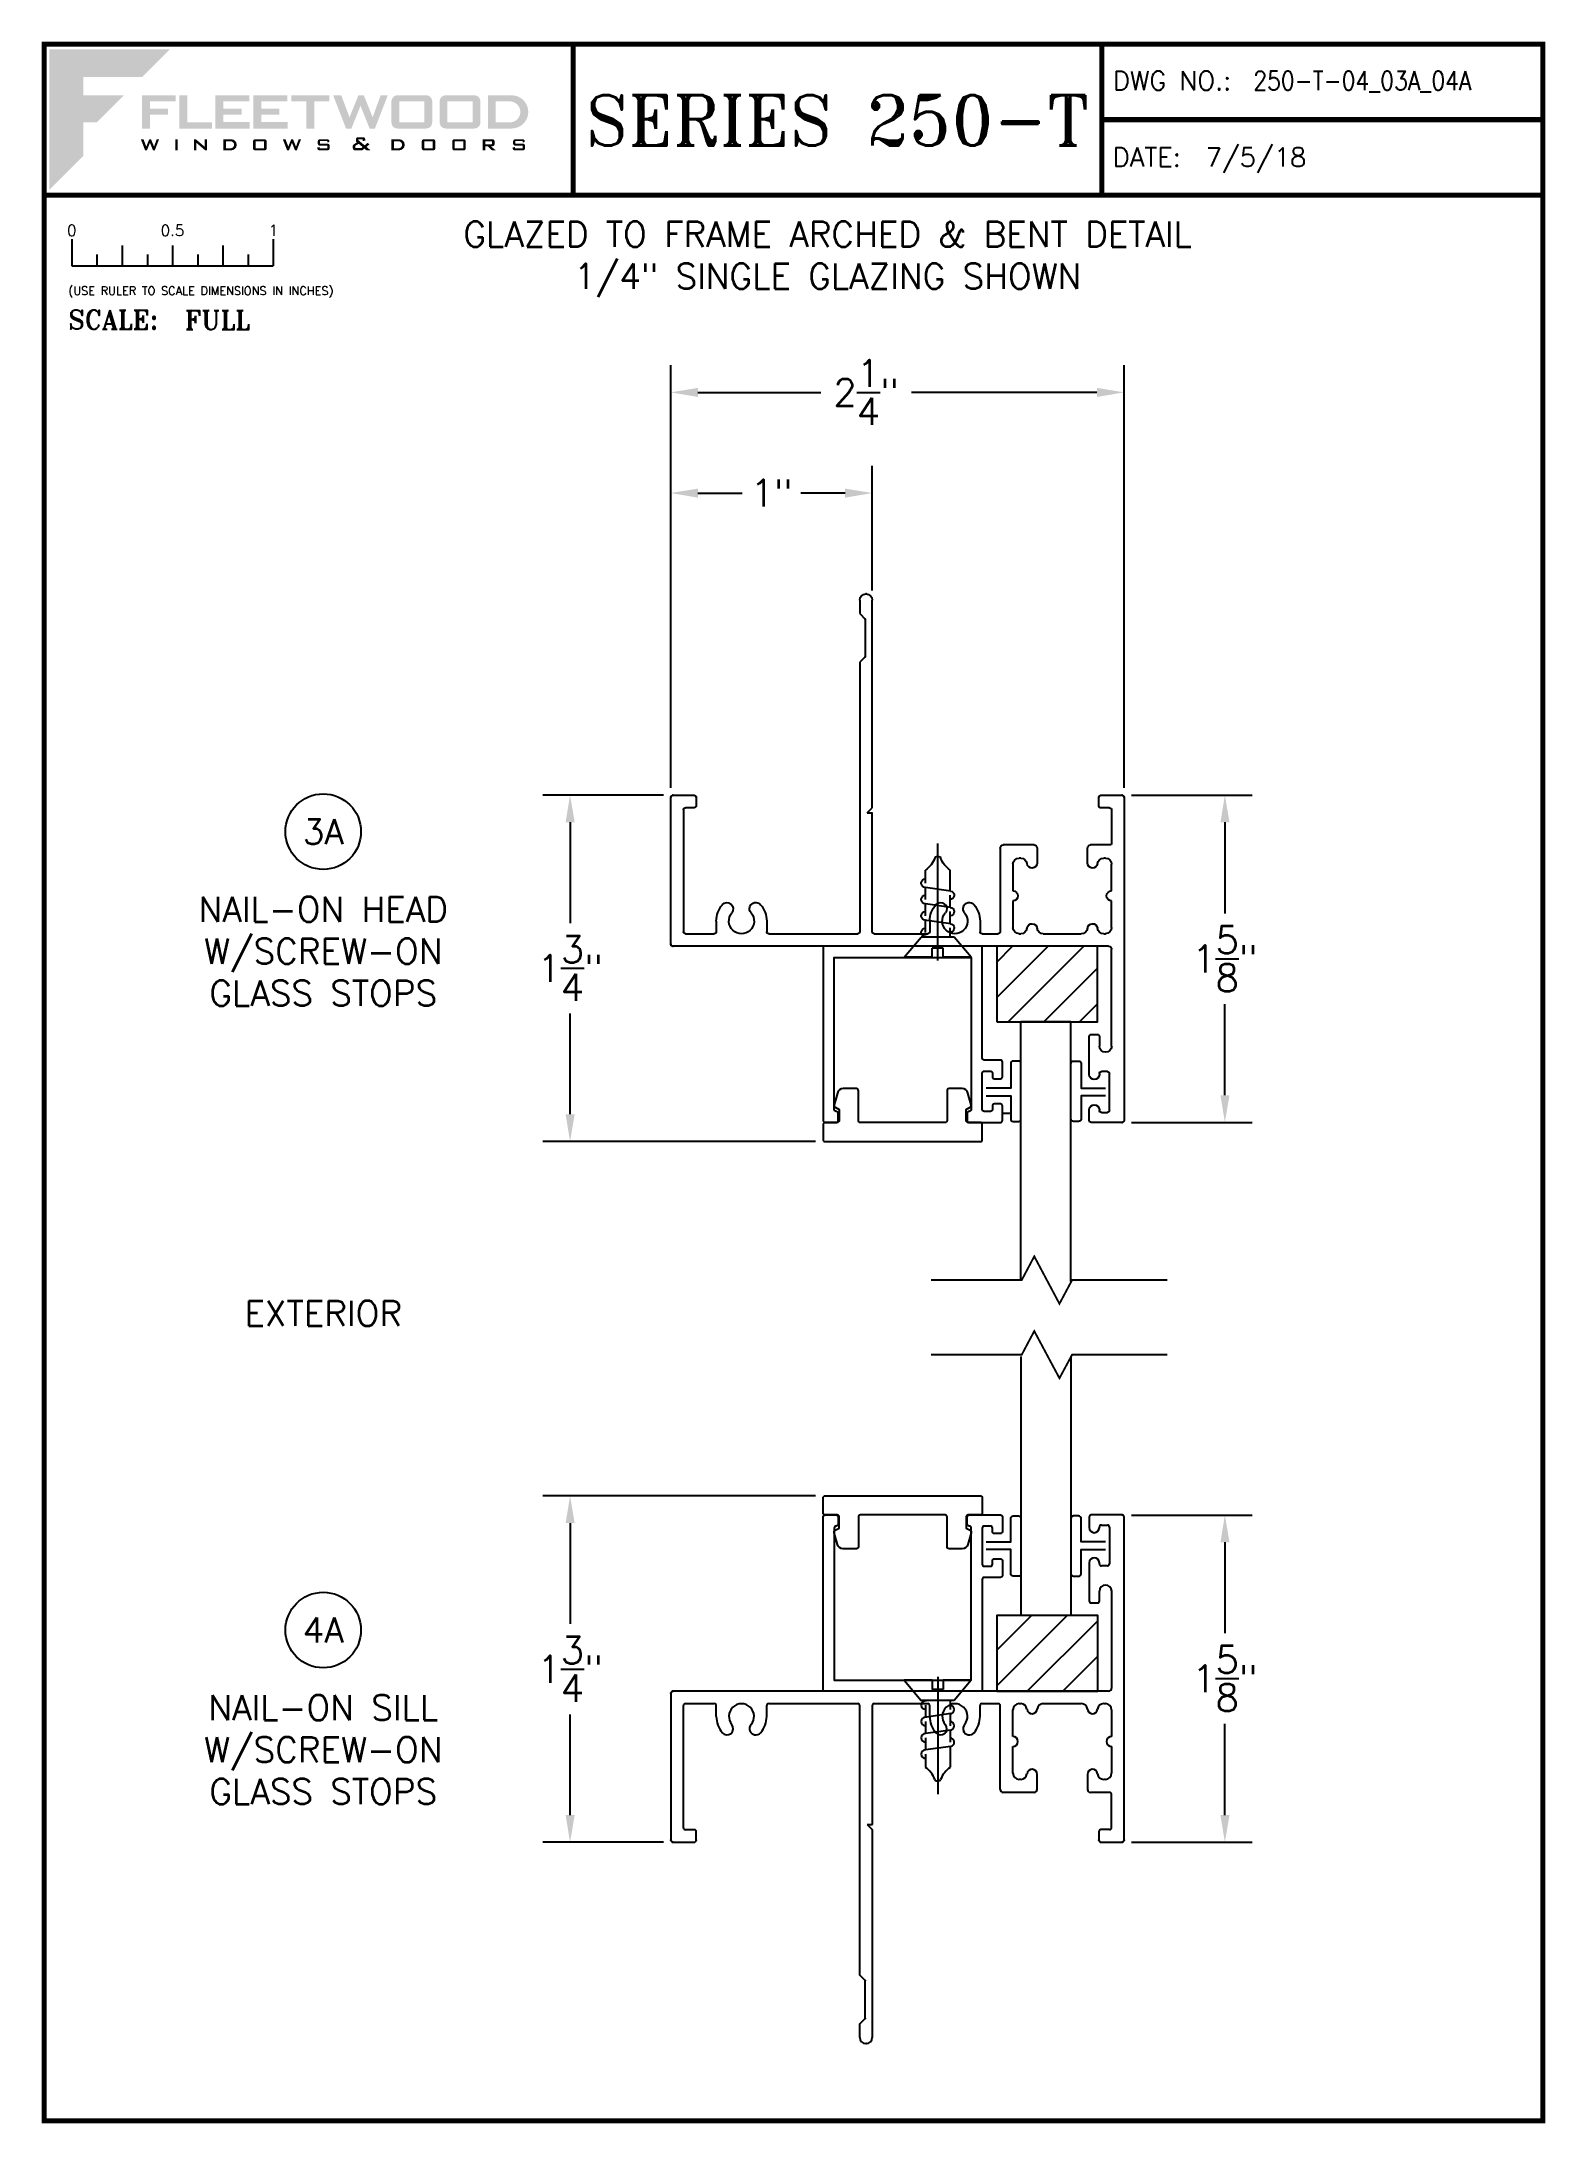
# Paper-space layout 'DETAIL 3A & 4A' of a CAD drawing. Extents: x 0.3 to 7.8, y 0.1 to 10.4.
# The model-space entities are those that its viewports show. They can reach past a viewport. Long polylines and large blocks are cut down to what shows.
import ezdxf
from ezdxf.enums import TextEntityAlignment as Align

# ---------------------------------------------------------------- set-up
doc = ezdxf.new("R2010")
doc.units = 0
doc.header["$MEASUREMENT"] = 0
doc.layers.get('0').update_dxf_attribs({"linetype": 'CONTINUOUS'})
doc.layers.get('Defpoints').update_dxf_attribs({"linetype": 'CONTINUOUS'})
for name, color, linetype in [('DIM', 7, 'CONTINUOUS'), ('FRAME', 1, 'CONTINUOUS'), ('GLAZING', 7, 'CONTINUOUS'), ('MISC', 7, 'CONTINUOUS'), ('SEAL', 7, 'CONTINUOUS'), ('SETTING_BLOCK', 4, 'CONTINUOUS'), ('TEXT', 7, 'CONTINUOUS'), ('TITLE-BLOCK', 7, 'CONTINUOUS')]:
    doc.layers.add(name, color=color, linetype=linetype)
doc.layers.add('VP', color=40, linetype='CONTINUOUS', plot=False)
doc.layers.get('VP').off()
doc.styles.add('ROMANS', font='romans')
doc.styles.add('ROMANT', font='romant')
doc.styles.add('SIMPLEX-094', font='simplex.shx', dxfattribs={"height": 0.094})
doc.styles.get("Standard").update_dxf_attribs({"font": 'simplex.shx'})
doc.dimstyles.new('FULL SCALE', dxfattribs={"dimscale": 0.75, "dimtxt": 0.18, "dimasz": 0.18, "dimexe": 0.18, "dimexo": 0.0625, "dimgap": 0.09, "dimtad": 0, "dimtih": 1, "dimtoh": 1, "dimdec": 4, "dimzin": 0, "dimdsep": 46, "dimlunit": 4, "dimtxsty": 'Standard', "dimcen": 0.09, "dimadec": 0, "dimazin": 0, "dimtfac": 1, "dimtdec": 4, "dimtofl": 0, "dimtmove": 0, "dimatfit": 3, "dimfxl": 0, "dimtolj": 1, "dimtzin": 0, "dimarcsym": 0})

# ---------------------------------------------------------------- blocks, each defined once
blk = doc.blocks.new('*D45')
at = {"layer": 'Defpoints', "color": 0}
for p in [(5.673, 8.708), (3.423, 6.698), (5.673, 6.698)]:
    blk.add_point(p, dxfattribs=at)
at = {"layer": 'DIM', "color": 0, "lineweight": -2}
for p, q in [((3.423, 6.745), (3.423, 8.843)), ((5.673, 6.745), (5.673, 8.843)), ((3.558, 8.708), (4.167, 8.708)), ((5.538, 8.708), (4.617, 8.708))]:
    blk.add_line(p, q, dxfattribs=at)
at = {"layer": 'DIM', "color": 0}
for points in [[(3.558, 8.73), (3.558, 8.685), (3.423, 8.708)], [(5.538, 8.73), (5.538, 8.685), (5.673, 8.708)]]:
    blk.add_solid(points, dxfattribs=at)
at = {"layer": 'DIM', "color": 0, "insert": (4.392, 8.708), "char_height": 0.135, "attachment_point": 5}
blk.add_mtext('\\A1;2{\\H1.000000x;\\S1/4;}"', dxfattribs=at)
blk = doc.blocks.new('*D46')
at = {"layer": 'Defpoints', "color": 0}
for p in [(4.423, 8.208), (4.423, 7.677), (3.423, 6.698)]:
    blk.add_point(p, dxfattribs=at)
at = {"layer": 'DIM', "color": 0, "lineweight": -2}
for p, q in [((3.423, 6.745), (3.423, 8.343)), ((4.423, 7.724), (4.423, 8.343)), ((3.558, 8.208), (3.778, 8.208)), ((4.288, 8.208), (4.068, 8.208))]:
    blk.add_line(p, q, dxfattribs=at)
at = {"layer": 'DIM', "color": 0}
for points in [[(3.558, 8.23), (3.558, 8.185), (3.423, 8.208)], [(4.288, 8.23), (4.288, 8.185), (4.423, 8.208)]]:
    blk.add_solid(points, dxfattribs=at)
at = {"layer": 'DIM', "color": 0, "insert": (3.923, 8.208), "char_height": 0.135, "attachment_point": 5}
blk.add_mtext('\\A1;1"', dxfattribs=at)
blk = doc.blocks.new('*D47')
at = {"layer": 'Defpoints', "color": 0}
for p in [(3.433, 6.708), (2.923, 4.988), (4.189, 4.988)]:
    blk.add_point(p, dxfattribs=at)
at = {"layer": 'DIM', "color": 0, "lineweight": -2}
for p, q in [((3.386, 6.708), (2.788, 6.708)), ((2.923, 6.573), (2.923, 6.073)), ((2.923, 5.123), (2.923, 5.623)), ((4.142, 4.988), (2.788, 4.988))]:
    blk.add_line(p, q, dxfattribs=at)
at = {"layer": 'DIM', "color": 0}
for points in [[(2.901, 6.573), (2.946, 6.573), (2.923, 6.708)], [(2.901, 5.123), (2.946, 5.123), (2.923, 4.988)]]:
    blk.add_solid(points, dxfattribs=at)
at = {"layer": 'DIM', "color": 0, "insert": (2.923, 5.848), "char_height": 0.135, "attachment_point": 5}
blk.add_mtext('\\A1;1{\\H1.000000x;\\S3/4;}"', dxfattribs=at)
blk = doc.blocks.new('*D48')
at = {"layer": 'Defpoints', "color": 0}
for p in [(4.189, 3.228), (2.923, 1.508), (3.433, 1.508)]:
    blk.add_point(p, dxfattribs=at)
at = {"layer": 'DIM', "color": 0, "lineweight": -2}
for p, q in [((4.142, 3.228), (2.788, 3.228)), ((2.923, 3.093), (2.923, 2.593)), ((2.923, 1.643), (2.923, 2.143)), ((3.386, 1.508), (2.788, 1.508))]:
    blk.add_line(p, q, dxfattribs=at)
at = {"layer": 'DIM', "color": 0}
for points in [[(2.901, 3.093), (2.946, 3.093), (2.923, 3.228)], [(2.901, 1.643), (2.946, 1.643), (2.923, 1.508)]]:
    blk.add_solid(points, dxfattribs=at)
at = {"layer": 'DIM', "color": 0, "insert": (2.923, 2.368), "char_height": 0.135, "attachment_point": 5}
blk.add_mtext('\\A1;1{\\H1.000000x;\\S3/4;}"', dxfattribs=at)
blk = doc.blocks.new('Fleetwood_Logo_6-10-15')
h = blk.add_hatch(color=154)
h.dxf.hatch_style = 1
h.paths.add_polyline_path([(0.2526, -0.0017), (0.0019, -0.0017), (0.0019, -0.2942), (0.0725, -0.2236), (0.0725, -0.1535), (0.1007, -0.1535), (0.1567, -0.0976), (0.0725, -0.0976), (0.0725, -0.0596), (0.1946, -0.0596)])
h = blk.add_hatch(color=251)
h.dxf.hatch_style = 1
h.paths.add_polyline_path([(0.2487, -0.1256), (0.2112, -0.1256), (0.2112, -0.1102), (0.2647, -0.1102), (0.2647, -0.0976), (0.1946, -0.0976), (0.1946, -0.1667), (0.2112, -0.1667), (0.2112, -0.1377), (0.2487, -0.1377)])
h = blk.add_hatch(color=251)
h.dxf.hatch_style = 1
h.paths.add_polyline_path([(0.2886, -0.0976), (0.272, -0.0976), (0.272, -0.1667), (0.3401, -0.1667), (0.3401, -0.1535), (0.2886, -0.1535)])
h = blk.add_hatch(color=251)
h.dxf.hatch_style = 1
h.paths.add_polyline_path([(0.4175, -0.0976), (0.3474, -0.0976), (0.3474, -0.1667), (0.4185, -0.1667), (0.4185, -0.1534), (0.364, -0.1534), (0.364, -0.1377), (0.4015, -0.1377), (0.4015, -0.1256), (0.364, -0.1256), (0.364, -0.1102), (0.4175, -0.1102)])
h = blk.add_hatch(color=251)
h.dxf.hatch_style = 1
h.paths.add_polyline_path([(0.4965, -0.0976), (0.4264, -0.0976), (0.4264, -0.1667), (0.4975, -0.1667), (0.4975, -0.1534), (0.443, -0.1534), (0.443, -0.1377), (0.4804, -0.1377), (0.4804, -0.1256), (0.443, -0.1256), (0.443, -0.1102), (0.4965, -0.1102)])
h = blk.add_hatch(color=251)
h.dxf.hatch_style = 1
h.paths.add_polyline_path([(0.5842, -0.0976), (0.5054, -0.0976), (0.5054, -0.1102), (0.5365, -0.1102), (0.5365, -0.1667), (0.5531, -0.1667), (0.5531, -0.1102), (0.5842, -0.1102)])
h = blk.add_hatch(color=251)
h.dxf.hatch_style = 1
h.paths.add_polyline_path([(0.6089, -0.0976), (0.5921, -0.0976), (0.6188, -0.1667), (0.63, -0.1667), (0.6489, -0.1192), (0.6679, -0.1667), (0.6789, -0.1667), (0.7056, -0.0976), (0.6908, -0.0976), (0.6742, -0.1433), (0.6558, -0.0976), (0.6446, -0.0976), (0.6261, -0.1433)])
h = blk.add_hatch(color=251)
h.dxf.hatch_style = 1
h.paths.add_polyline_path([(0.7853, -0.0976), (0.726, -0.0976, 0.414214), (0.7133, -0.1102), (0.7133, -0.154, 0.414214), (0.726, -0.1667), (0.7853, -0.1667, 0.414214), (0.798, -0.154), (0.798, -0.1102, 0.414214)])
h.paths.add_polyline_path([(0.7819, -0.1102), (0.7819, -0.154), (0.7294, -0.154), (0.7294, -0.1102)], flags=16)
h = blk.add_hatch(color=251)
h.dxf.hatch_style = 1
h.paths.add_polyline_path([(0.8856, -0.0976), (0.8262, -0.0976, 0.414214), (0.8136, -0.1102), (0.8136, -0.154, 0.414214), (0.8262, -0.1667), (0.8856, -0.1667, 0.414214), (0.8982, -0.154), (0.8982, -0.1102, 0.414214)])
h.paths.add_polyline_path([(0.8822, -0.1102), (0.8822, -0.154), (0.8296, -0.154), (0.8296, -0.1102)], flags=16)
h = blk.add_hatch(color=251)
h.dxf.hatch_style = 1
h.paths.add_polyline_path([(0.9632, -0.0976), (0.914, -0.0976), (0.914, -0.1667), (0.9632, -0.1667, 1)])
h.paths.add_polyline_path([(0.9301, -0.1102), (0.9593, -0.1102, -1), (0.9593, -0.154), (0.9301, -0.154)], flags=16)
h = blk.add_hatch(color=7)
h.dxf.hatch_style = 1
h.paths.add_polyline_path([(0.2301, -0.1891), (0.2251, -0.1891), (0.2196, -0.2043), (0.2134, -0.1891), (0.2097, -0.1891), (0.2035, -0.2043), (0.1978, -0.1891), (0.1922, -0.1891), (0.2011, -0.2121), (0.2048, -0.2121), (0.2112, -0.1963), (0.2175, -0.2121), (0.2212, -0.2121)])
h = blk.add_hatch(color=7)
h.dxf.hatch_style = 1
h.paths.add_polyline_path([(0.2691, -0.1891), (0.2637, -0.1891), (0.2637, -0.2118), (0.2637, -0.2121), (0.2691, -0.2121)])
h = blk.add_hatch(color=7)
h.dxf.hatch_style = 1
h.paths.add_polyline_path([(0.3077, -0.1964), (0.3259, -0.2121), (0.3298, -0.2121), (0.3298, -0.1891), (0.325, -0.1891), (0.325, -0.2047), (0.3067, -0.1891), (0.3029, -0.1891), (0.3029, -0.2121), (0.3077, -0.2121)])
h = blk.add_hatch(color=7)
h.dxf.hatch_style = 1
h.paths.add_polyline_path([(0.3801, -0.1891), (0.3637, -0.1891), (0.3637, -0.2121), (0.3801, -0.2121, 1)])
h.paths.add_polyline_path([(0.3691, -0.2079), (0.3691, -0.1933), (0.3788, -0.1933, -1), (0.3788, -0.2079)], flags=16)
h = blk.add_hatch(color=7)
h.dxf.hatch_style = 1
h.paths.add_polyline_path([(0.4537, -0.2079), (0.4537, -0.1933, 0.414214), (0.4495, -0.1891), (0.4297, -0.1891, 0.414214), (0.4255, -0.1933), (0.4255, -0.2079, 0.414214), (0.4297, -0.2121), (0.4495, -0.2121, 0.414214)])
h.paths.add_polyline_path([(0.4308, -0.2079), (0.4308, -0.1933), (0.4484, -0.1933), (0.4484, -0.2079)], flags=16)
h = blk.add_hatch(color=7)
h.dxf.hatch_style = 1
h.paths.add_polyline_path([(0.5253, -0.1891), (0.5203, -0.1891), (0.5148, -0.2043), (0.5087, -0.1891), (0.5049, -0.1891), (0.4988, -0.2043), (0.493, -0.1891), (0.4874, -0.1891), (0.4963, -0.2121), (0.5001, -0.2121), (0.5064, -0.1963), (0.5127, -0.2121), (0.5164, -0.2121)])
h = blk.add_hatch(color=7)
h.dxf.hatch_style = 1
h.paths.add_polyline_path([(0.5801, -0.1891), (0.5643, -0.1891, 0.414214), (0.56, -0.1933), (0.56, -0.1981, 0.414214), (0.5643, -0.2024), (0.58, -0.2024), (0.58, -0.2078), (0.5637, -0.2078), (0.5637, -0.2052), (0.5591, -0.2062), (0.5591, -0.2078, 0.414214), (0.5634, -0.2121), (0.5805, -0.2121, 0.414214), (0.5848, -0.2078), (0.5848, -0.2024, 0.414214), (0.5805, -0.1982), (0.5648, -0.1982), (0.5648, -0.193), (0.5798, -0.193), (0.5798, -0.1958), (0.5843, -0.1948), (0.5843, -0.1933, 0.414214)])
h = blk.add_hatch(color=7)
h.dxf.hatch_style = 1
h.paths.add_polyline_path([(0.645, -0.1913, -0.222262), (0.6447, -0.1906), (0.6447, -0.1892), (0.6535, -0.1892), (0.6535, -0.193), (0.6587, -0.1918), (0.6587, -0.189, 0.414214), (0.6544, -0.1847), (0.6437, -0.1847, 0.414214), (0.6394, -0.189), (0.6394, -0.1922, 0.222262), (0.6407, -0.1948), (0.6415, -0.1955), (0.6345, -0.1998, 0.260684), (0.6329, -0.2027), (0.6329, -0.2078, 0.414214), (0.6372, -0.2121), (0.6514, -0.2121, 0.17577), (0.6536, -0.2113), (0.657, -0.2085), (0.6614, -0.2121), (0.6699, -0.2121), (0.6613, -0.2049), (0.6676, -0.1997), (0.6637, -0.1964), (0.6574, -0.2017)])
h.paths.add_polyline_path([(0.6532, -0.2052), (0.6509, -0.2072, -0.17577), (0.6502, -0.2074), (0.6382, -0.2074), (0.6382, -0.2033, -0.260684), (0.6387, -0.2025), (0.6451, -0.1985)], flags=16)
h = blk.add_hatch(color=7)
h.dxf.hatch_style = 1
h.paths.add_polyline_path([(0.7294, -0.1891), (0.713, -0.1891), (0.713, -0.2121), (0.7294, -0.2121, 1)])
h.paths.add_polyline_path([(0.7184, -0.2079), (0.7184, -0.1933), (0.7281, -0.1933, -1), (0.7281, -0.2079)], flags=16)
h = blk.add_hatch(color=7)
h.dxf.hatch_style = 1
h.paths.add_polyline_path([(0.8045, -0.2079), (0.8045, -0.1933, 0.414214), (0.8003, -0.1891), (0.7805, -0.1891, 0.414214), (0.7763, -0.1933), (0.7763, -0.2079, 0.414214), (0.7805, -0.2121), (0.8003, -0.2121, 0.414214)])
h.paths.add_polyline_path([(0.7816, -0.2079), (0.7816, -0.1933), (0.7992, -0.1933), (0.7992, -0.2079)], flags=16)
h = blk.add_hatch(color=7)
h.dxf.hatch_style = 1
h.paths.add_polyline_path([(0.8678, -0.2079), (0.8678, -0.1933, 0.414214), (0.8636, -0.1891), (0.8438, -0.1891, 0.414214), (0.8396, -0.1933), (0.8396, -0.2079, 0.414214), (0.8438, -0.2121), (0.8636, -0.2121, 0.414214)])
h.paths.add_polyline_path([(0.8449, -0.2079), (0.8449, -0.1933), (0.8624, -0.1933), (0.8624, -0.2079)], flags=16)
h = blk.add_hatch(color=7)
h.dxf.hatch_style = 1
h.paths.add_polyline_path([(0.9277, -0.1993), (0.9277, -0.1933, 0.414214), (0.9235, -0.1891), (0.9028, -0.1891), (0.9028, -0.2121), (0.9082, -0.2121), (0.9082, -0.2035), (0.9131, -0.2035), (0.9224, -0.2121), (0.9303, -0.2121), (0.9197, -0.2035), (0.9235, -0.2035, 0.414214)])
h.paths.add_polyline_path([(0.9082, -0.1993), (0.9082, -0.1933), (0.9214, -0.1933, -0.414214), (0.9224, -0.1943), (0.9224, -0.1983, -0.414214), (0.9214, -0.1993)], flags=16)
h = blk.add_hatch(color=7)
h.dxf.hatch_style = 1
h.paths.add_polyline_path([(0.9867, -0.1982), (0.971, -0.1982), (0.971, -0.193), (0.9859, -0.193), (0.9859, -0.1958), (0.9905, -0.1948), (0.9905, -0.1933, 0.414214), (0.9863, -0.1891), (0.9705, -0.1891, 0.414214), (0.9662, -0.1933), (0.9662, -0.1981, 0.414214), (0.9705, -0.2024), (0.9862, -0.2024), (0.9862, -0.2078), (0.9699, -0.2078), (0.9699, -0.2052), (0.9653, -0.2062), (0.9653, -0.2078, 0.414214), (0.9696, -0.2121), (0.9867, -0.2121, 0.414214), (0.991, -0.2078), (0.991, -0.2024, 0.414214)])
blk = doc.blocks.new('A-SIZE_P')
at = {"const_width": 0.025}
blk.add_lwpolyline([(0.313, 0.125), (7.751, 0.125), (7.751, 10.437), (0.313, 10.437)], close=True, dxfattribs=at)
for points in [[(2.938, 10.437), (2.938, 9.687)], [(5.563, 10.437), (5.563, 9.687)], [(5.563, 10.062), (7.751, 10.062)], [(0.313, 9.687), (7.751, 9.687)]]:
    blk.add_lwpolyline(points, dxfattribs=at)
at = {"xscale": 2.387023416083395, "yscale": 2.387023416083395, "zscale": 2.387023416083395}
blk.add_blockref('Fleetwood_Logo_6-10-15', (0.334, 10.416), dxfattribs=at)
for s, style, p in [('DWG NO.:', 'SIMPLEX-094', (5.617, 10.209)), ('DATE:', 'SIMPLEX-094', (5.616, 9.829)), ('SCALE:', 'ROMANT', (0.433, 9.022))]:
    blk.add_text(s, height=0.094, dxfattribs=dict(style=style)).set_placement(p)
for tag, p, style in [('DWG_NO', (6.346, 10.209), 'SIMPLEX-094'), ('DATE', (6.077, 9.829), 'SIMPLEX-094'), ('SCALE', (1.011, 9.02), 'ROMANT')]:
    blk.add_attdef(tag, p, '', height=0.094, dxfattribs=dict(style=style))
for tag, height, style, width, p, p2 in [('DWG_NO_F', 0.094, 'SIMPLEX-094', 1.745692, (6.347, 10.209), (7.683, 10.209)), ('PRODUCT', 0.25, 'ROMANT', 1.390728, (3.001, 9.934), (5.5, 9.934))]:
    blk.add_attdef(tag, text='', height=height, dxfattribs=dict(style=style, width=width)).set_placement(p, p2, align=Align.FIT)
blk = doc.blocks.new('Full')
for p, q in [((0.137, -0.219), (0.137, -0.35)), ((0.262, -0.294), (0.262, -0.35)), ((0.387, -0.249), (0.387, -0.35)), ((0.512, -0.294), (0.512, -0.35)), ((0.637, -0.249), (0.637, -0.35)), ((0.762, -0.294), (0.762, -0.35)), ((0.887, -0.249), (0.887, -0.35)), ((1.012, -0.294), (1.012, -0.35)), ((1.137, -0.219), (1.137, -0.35)), ((0.137, -0.35), (1.137, -0.35))]:
    blk.add_line(p, q)
for s, p in [('0', (0.137, -0.219)), ('0.5', (0.637, -0.219)), ('1', (1.137, -0.219))]:
    blk.add_text(s, height=0.055).set_placement(p, align=Align.BOTTOM_CENTER)
at = {"style": 'ROMANS'}
blk.add_text('(USE RULER TO SCALE DIMENSIONS IN INCHES)', height=0.04115, dxfattribs=at).set_placement((0.12, -0.495))
blk = doc.blocks.new('*D139')
at = {"layer": 'Defpoints', "color": 0}
for p in [(5.663, 6.708), (5.663, 5.083), (6.173, 5.083)]:
    blk.add_point(p, dxfattribs=at)
at = {"layer": 'TITLE-BLOCK', "color": 0, "lineweight": -2}
for p, q in [((5.71, 6.708), (6.308, 6.708)), ((6.173, 6.573), (6.173, 6.12)), ((6.173, 5.218), (6.173, 5.67)), ((5.71, 5.083), (6.308, 5.083))]:
    blk.add_line(p, q, dxfattribs=at)
at = {"layer": 'TITLE-BLOCK', "color": 0}
for points in [[(6.151, 6.573), (6.196, 6.573), (6.173, 6.708)], [(6.151, 5.218), (6.196, 5.218), (6.173, 5.083)]]:
    blk.add_solid(points, dxfattribs=at)
at = {"layer": 'TITLE-BLOCK', "color": 0, "insert": (6.173, 5.895), "char_height": 0.135, "attachment_point": 5}
blk.add_mtext('\\A1;1{\\H1.000000x;\\S5/8;}"', dxfattribs=at)
blk = doc.blocks.new('*D140')
at = {"layer": 'Defpoints', "color": 0}
for p in [(5.663, 3.133), (6.173, 3.133), (5.663, 1.508)]:
    blk.add_point(p, dxfattribs=at)
at = {"layer": 'TITLE-BLOCK', "color": 0, "lineweight": -2}
for p, q in [((5.71, 3.133), (6.308, 3.133)), ((6.173, 2.998), (6.173, 2.546)), ((6.173, 1.643), (6.173, 2.096)), ((5.71, 1.508), (6.308, 1.508))]:
    blk.add_line(p, q, dxfattribs=at)
at = {"layer": 'TITLE-BLOCK', "color": 0}
for points in [[(6.151, 2.998), (6.196, 2.998), (6.173, 3.133)], [(6.151, 1.643), (6.196, 1.643), (6.173, 1.508)]]:
    blk.add_solid(points, dxfattribs=at)
at = {"layer": 'TITLE-BLOCK', "color": 0, "insert": (6.173, 2.321), "char_height": 0.135, "attachment_point": 5}
blk.add_mtext('\\A1;1{\\H1.000000x;\\S5/8;}"', dxfattribs=at)
blk = doc.blocks.new('2058')
for p, q in [((0.985, 0.865), (0.985, 0.831)), ((0.985, 0.831), (0.985, 0.812)), ((1.148, 0.875), (0.995, 0.875)), ((1.158, -0.74), (1.158, 0.865)), ((1.035, 0.812), (1.035, 0.815)), ((1.045, 0.825), (1.075, 0.825)), ((1.085, 0.815), (1.085, 0.632)), ((0.985, 0.637), (0.985, 0.448)), ((1.035, 0.632), (1.035, 0.637)), ((1.075, 0.622), (1.045, 0.622)), ((0.995, 0.438), (1.025, 0.438)), ((1.035, 0.448), (1.035, 0.496)), ((1.096, 0.496), (1.096, 0.015)), ((1.081, 0), (-1.081, 0)), ((-1.091, -0.01), (-1.091, -0.74)), ((-1.029, -0.681), (-1.029, -0.072)), ((-1.019, -0.062), (-0.876, -0.062)), ((-0.866, -0.125), (-0.866, -0.072)), ((-0.616, -0.125), (-0.616, -0.072)), ((-0.606, -0.062), (-0.164, -0.062)), ((-0.154, -1.41), (-0.154, -0.072)), ((-0.092, -0.072), (-0.092, -0.662)), ((-0.082, -0.062), (0.183, -0.062)), ((0.193, -0.125), (0.193, -0.072)), ((0.443, -0.125), (0.443, -0.072)), ((0.453, -0.062), (0.533, -0.062)), ((0.543, -0.488), (0.543, -0.072)), ((0.606, -0.225), (0.606, -0.093)), ((0.637, -0.062), (0.645, -0.062)), ((0.757, -0.062), (0.945, -0.062)), ((1.057, -0.062), (1.065, -0.062)), ((1.096, -0.093), (1.096, -0.225)), ((0.606, -0.407), (0.606, -0.275)), ((1.096, -0.275), (1.096, -0.407)), ((0.711, -0.503), (0.558, -0.503)), ((0.645, -0.438), (0.637, -0.438)), ((0.726, -0.488), (0.726, -0.413)), ((0.976, -0.413), (0.976, -0.488)), ((1.086, -0.503), (0.991, -0.503)), ((1.065, -0.438), (1.057, -0.438)), ((1.096, -0.677), (1.096, -0.513)), ((-0.976, -0.688), (-1.019, -0.688)), ((-0.966, -0.74), (-0.966, -0.698)), ((-0.117, -0.662), (-0.091, -0.662)), ((-0.117, -0.662), (-0.092, -0.687)), ((-0.092, -0.687), (-0.092, -1.719)), ((1.033, -0.697), (1.033, -0.74)), ((1.086, -0.687), (1.043, -0.687)), ((-1.081, -0.75), (-0.976, -0.75)), ((1.043, -0.75), (1.148, -0.75)), ((-0.127, -1.437), (-0.154, -1.41)), ((-0.127, -1.625), (-0.127, -1.437)), ((-0.154, -1.652), (-0.127, -1.625)), ((-0.154, -1.719), (-0.154, -1.652))]:
    blk.add_line(p, q)
for centre, radius, start, end in [((0.995, 0.865), 0.01, 90, 180), ((1.148, 0.865), 0.01, 0, 90), ((1.01, 0.812), 0.025, 180, 0), ((1.045, 0.815), 0.01, 90, 180), ((1.075, 0.815), 0.01, 0, 90), ((1.01, 0.637), 0.025, 0, 180), ((1.045, 0.632), 0.01, 180, 270), ((1.075, 0.632), 0.01, 270, 360), ((1.066, 0.496), 0.0305, 0, 180), ((0.995, 0.448), 0.01, 180, 270), ((1.025, 0.448), 0.01, 270, 360), ((1.081, 0.015), 0.015, 270, 0), ((-1.081, -0.01), 0.01, 90, 180), ((-1.019, -0.072), 0.01, 90, 180), ((-0.876, -0.072), 0.01, 0, 90), ((-0.741, -0.125), 0.0625, 319.4712, 220.5288), ((-0.606, -0.072), 0.01, 90, 180), ((-0.164, -0.072), 0.01, 0, 90), ((-0.082, -0.072), 0.01, 90, 180), ((0.183, -0.072), 0.01, 360, 90), ((0.318, -0.125), 0.0625, 319.4712, 220.5288), ((0.453, -0.072), 0.01, 90, 180), ((0.533, -0.072), 0.01, 0, 90), ((0.637, -0.093), 0.031, 90, 180), ((0.645, -0.093), 0.031, 6.1506, 90), ((0.701, -0.087), 0.025, 186.1506, 0), ((0.757, -0.093), 0.031, 90, 173.8494), ((0.945, -0.093), 0.031, 6.1506, 90), ((1.001, -0.087), 0.025, 180, 353.8494), ((1.057, -0.093), 0.031, 90, 173.8494), ((1.065, -0.093), 0.031, 0, 90), ((-0.741, -0.125), 0.125, 180, 220.5288), ((-0.813, -0.186), 0.0312, 220.5288, 40.5287), ((-0.67, -0.186), 0.0312, 139.4712, 319.4712), ((-0.741, -0.125), 0.125, 319.4712, 0), ((0.318, -0.125), 0.125, 180, 220.5288), ((0.247, -0.186), 0.0312, 220.5288, 40.5287), ((0.39, -0.186), 0.0312, 139.4712, 319.4712), ((0.318, -0.125), 0.125, 319.4712, 0), ((0.606, -0.25), 0.025, 270, 90), ((1.096, -0.25), 0.025, 90, 270), ((0.637, -0.407), 0.031, 180, 270), ((0.645, -0.407), 0.031, 270, 353.8494), ((0.701, -0.413), 0.025, 0, 173.8494), ((1.001, -0.413), 0.025, 6.1506, 180), ((1.057, -0.407), 0.031, 186.1506, 270), ((1.065, -0.407), 0.031, 270, 0), ((0.558, -0.488), 0.015, 180, 270), ((0.711, -0.488), 0.015, 270, 0), ((0.991, -0.488), 0.015, 180, 270), ((1.086, -0.513), 0.01, 360, 90), ((-1.019, -0.678), 0.01, 180, 270), ((-0.976, -0.698), 0.01, 0, 90), ((1.043, -0.697), 0.01, 90, 180), ((1.086, -0.677), 0.01, 270, 360), ((-1.081, -0.74), 0.01, 180, 270), ((-1.081, -0.74), 0.01, 180, 270), ((-0.976, -0.74), 0.01, 270, 0), ((1.043, -0.74), 0.01, 180, 270), ((1.148, -0.74), 0.01, 270, 0), ((-0.123, -1.719), 0.031, 180, 0)]:
    blk.add_arc(centre, radius, start, end)
for p in [(1.148, 0.875), (1.148, 0.875), (-1.091, -0.01), (-1.081, 0), (-1.081, 0), (0.274, -0.202), (0.363, -0.202), (-1.091, -0.74), (-1.081, -0.75), (-0.966, -0.74), (1.033, -0.74), (1.148, -0.75), (1.158, -0.74), (-0.127, -1.437), (-0.127, -1.625), (-0.123, -1.75)]:
    blk.add_point(p)
blk = doc.blocks.new('Flat_HD_#8xp50')
for p, q in [((-0.027, 0.043), (-0.166, 0.043)), ((-0.166, 0.043), (-0.082, -0.057)), ((-0.027, 0.043), (-0.027, -0.002)), ((0, 0.06), (0, -0.522)), ((0.166, 0.043), (0.027, 0.043)), ((0.027, 0.043), (0.027, -0.002)), ((0.166, 0.043), (0.082, -0.057)), ((0.082, -0.057), (-0.082, -0.057)), ((0.027, -0.002), (-0.027, -0.002))]:
    blk.add_line(p, q)
at = {"linetype": 'Continuous'}
for p, q in [((-0.044, -0.057), (-0.065, -0.06)), ((-0.061, -0.057), (-0.061, -0.059)), ((-0.061, -0.08), (-0.061, -0.141)), ((0.061, -0.057), (0.061, -0.102)), ((0.065, -0.122), (-0.065, -0.141)), ((-0.061, -0.162), (-0.061, -0.222)), ((0.065, -0.204), (-0.061, -0.222)), ((0.061, -0.123), (0.061, -0.183)), ((0.061, -0.204), (0.061, -0.264)), ((-0.061, -0.243), (-0.061, -0.303)), ((0.065, -0.285), (-0.061, -0.303)), ((0.061, -0.286), (0.061, -0.389)), ((-0.061, -0.324), (-0.061, -0.389)), ((-0.006, -0.457), (0.006, -0.457))]:
    blk.add_line(p, q, dxfattribs=at)
for centre, radius, start, end in [((-0.061, -0.08), 0.0211, 90, 270), ((-0.061, -0.08), 0.0211, 90, 270), ((0.061, -0.102), 0.0211, 270, 90), ((-0.061, -0.162), 0.0211, 90, 270), ((-0.061, -0.162), 0.0211, 90, 270), ((0.061, -0.183), 0.0211, 270, 90), ((-0.061, -0.243), 0.0211, 90, 270), ((-0.061, -0.324), 0.0211, 90, 270), ((0.061, -0.264), 0.0211, 276.6964, 90), ((-0.137, -0.496), 0.131, 20.7051, 54.5638), ((0.137, -0.496), 0.131, 125.4362, 159.2949), ((-0.006, -0.448), 0.00861, 191.7651, 270), ((0.006, -0.448), 0.00861, 270, 348.2349)]:
    blk.add_arc(centre, radius, start, end, dxfattribs=at)
blk = doc.blocks.new('2017 SCREW ON STOP')
blk.add_lwpolyline([(0.89, 0.7925, -0.4142136), (0.88, 0.7825), (0.85, 0.7825, -0.4142136), (0.84, 0.7925), (0.84, 0.81, 0.4142136), (0.83, 0.82), (0.8, 0.82, 0.4142136), (0.79, 0.81), (0.79, 0.63, 0.4142136), (0.8, 0.62), (0.83, 0.62, 0.4142136), (0.84, 0.63), (0.84, 0.6475, -0.4142136), (0.85, 0.6575), (0.88, 0.6575, -0.4142136), (0.89, 0.6475), (0.89, 0.575, -0.4142136), (0.88, 0.565), (0.8, 0.565, 0.4142136), (0.79, 0.555), (0.79, 0), (0, 0), (0, 0.865, -0.4142136), (0.01, 0.875), (0.065, 0.875, -0.4142136), (0.075, 0.865), (0.075, 0.83, -0.4142136), (0.065, 0.82, 0.4142136), (0.055, 0.81), (0.055, 0.055), (0.735, 0.055), (0.735, 0.81, 0.4142136), (0.725, 0.82, -0.4142136), (0.715, 0.83), (0.715, 0.865, -0.4142136), (0.725, 0.875), (0.88, 0.875, -0.4142136), (0.89, 0.865)], format="xyb", close=True)
blk = doc.blocks.new('2016 SREW STOP CAP')
blk.add_lwpolyline([(-0.385, 0.095), (0, 0.095, -0.414214), (0.01, 0.085), (0.01, 0.01, -0.414214), (0, 0), (-0.06, 0, 0.414214), (-0.07, -0.01), (-0.07, -0.065), (-0.05, -0.076, -0.339454), (-0.045, -0.088), (-0.061, -0.146, -0.339454), (-0.09, -0.168), (-0.155, -0.168, -0.414214), (-0.165, -0.158), (-0.165, -0.01, 0.414214), (-0.175, 0), (-0.385, 0), (-0.595, 0, 0.414214), (-0.605, -0.01), (-0.605, -0.158, -0.414214), (-0.615, -0.168), (-0.68, -0.168, -0.339454), (-0.709, -0.146), (-0.725, -0.088, -0.339454), (-0.72, -0.076), (-0.7, -0.065), (-0.7, -0.01, 0.414214), (-0.71, 0), (-0.77, 0, -0.414214), (-0.78, 0.01), (-0.78, 0.085, -0.414214), (-0.77, 0.095)], format="xyb", close=True)

msp = doc.modelspace()

# ---------------------------------------------------------------- hatches: boundary and pattern name
at = {"layer": 'SETTING_BLOCK'}
h = msp.add_hatch(dxfattribs=at)
h.set_pattern_fill('ANSI31', color=256, style=0)
h.set_pattern_definition([(45, (-3.13188, 0.49164), (-0.08838835, 0.08838835), [])])
h.paths.add_polyline_path([(26.692, 18.705), (27.192, 18.705), (27.192, 19.08), (26.692, 19.08)])
h = msp.add_hatch(dxfattribs=at)
h.set_pattern_fill('ANSI31', color=256, style=0)
h.set_pattern_definition([(45, (-3.13188, 1.49164), (-0.08838835, 0.08838835), [])])
h.paths.add_polyline_path([(26.693, 15.755), (26.693, 15.38), (27.193, 15.38), (27.193, 15.755)])

# ---------------------------------------------------------------- linework, layer by layer
for p, q in [((27.06, 18.705), (26.812, 18.705)), ((27.06, 15.755), (26.812, 15.755))]:
    msp.add_line(p, q)
at = {"layer": 'GLAZING', "color": 7, "linetype": 'Continuous'}
for p, q in [((26.812, 17.419), (26.812, 18.705)), ((27.06, 17.416), (27.06, 18.705)), ((26.812, 17.041), (26.812, 15.755)), ((27.06, 17.044), (27.06, 15.755))]:
    msp.add_line(p, q, dxfattribs=at)
at = {"layer": 'GLAZING', "color": 7, "const_width": 0.00939}
for points in [[(26.365, 17.423), (26.816, 17.423), (26.878, 17.54), (27.003, 17.305), (27.066, 17.423), (27.539, 17.423)], [(26.365, 17.051), (26.816, 17.051), (26.878, 17.168), (27.003, 16.934), (27.066, 17.051), (27.539, 17.051)]]:
    msp.add_lwpolyline(points, dxfattribs=at)
at = {"layer": 'SEAL'}
msp.add_line((26.761, 18.249), (26.72, 18.249), dxfattribs=at)
at = {"layer": 'SEAL', "color": 7, "linetype": 'Continuous'}
for points in [[(26.812, 18.497, 0.414214), (26.799, 18.51), (26.773, 18.51, 0.414214), (26.761, 18.497), (26.761, 18.376), (26.639, 18.376)], [(27.06, 18.497, -0.414214), (27.072, 18.51), (27.098, 18.51, -0.414214), (27.111, 18.497), (27.111, 18.376), (27.232, 18.376)], [(26.639, 18.338), (26.761, 18.338), (26.761, 18.223, 0.414214), (26.773, 18.21), (26.799, 18.21, 0.414214), (26.812, 18.223), (26.812, 18.497, 0.426809)], [(27.232, 18.338), (27.111, 18.338), (27.111, 18.223, -0.414214), (27.098, 18.21), (27.072, 18.21, -0.414214), (27.06, 18.223), (27.06, 18.497, -0.426809)], [(26.639, 16.122), (26.761, 16.122), (26.761, 16.237, -0.414214), (26.773, 16.25), (26.799, 16.25, -0.414214), (26.812, 16.237), (26.812, 15.963, -0.426809)], [(27.232, 16.122), (27.111, 16.122), (27.111, 16.237, 0.414214), (27.098, 16.25), (27.072, 16.25, 0.414214), (27.06, 16.237), (27.06, 15.963, 0.426809)], [(26.812, 15.963, -0.414214), (26.799, 15.951), (26.773, 15.951, -0.414214), (26.761, 15.963), (26.761, 16.084), (26.639, 16.084)], [(27.06, 15.963, 0.414214), (27.072, 15.951), (27.098, 15.951, 0.414214), (27.111, 15.963), (27.111, 16.084), (27.232, 16.084)]]:
    msp.add_lwpolyline(points, format="xyb", dxfattribs=at)
at = {"layer": 'SETTING_BLOCK'}
for points in [[(26.692, 18.705), (27.192, 18.705), (27.192, 19.08), (26.692, 19.08)], [(26.693, 15.38), (27.193, 15.38), (27.193, 15.755), (26.693, 15.755)]]:
    msp.add_lwpolyline(points, close=True, dxfattribs=at)

# ---------------------------------------------------------------- block references
at = {"xscale": -1, "rotation": 180}
msp.add_blockref('Flat_HD_#8xp50', (26.399, 19.069), dxfattribs=at)
msp.add_blockref('Flat_HD_#8xp50', (26.399, 15.391))
at = {"layer": 'FRAME', "color": 0, "xscale": -1, "rotation": 180}
msp.add_blockref('2058', (26.166, 19.08), dxfattribs=at)
at = {"layer": 'FRAME', "xscale": -1, "rotation": 180}
for name, p in [('2017 SCREW ON STOP', (25.83, 19.08)), ('2016 SREW STOP CAP', (26.61, 18.205))]:
    msp.add_blockref(name, p, dxfattribs=at)
at = {"layer": 'FRAME'}
for name, p in [('2016 SREW STOP CAP', (26.61, 16.255)), ('2017 SCREW ON STOP', (25.83, 15.38))]:
    msp.add_blockref(name, p, dxfattribs=at)
at = {"layer": 'FRAME', "color": 0}
msp.add_blockref('2058', (26.166, 15.38), dxfattribs=at)

psp = doc.layouts.new('DETAIL 3A & 4A')

# ---------------------------------------------------------------- linework, layer by layer
at = {"layer": 'MISC'}
for centre in [(1.697947, 6.526608), (1.697947, 2.562145)]:
    psp.add_circle(centre, 0.1875, dxfattribs=at)

# ---------------------------------------------------------------- block references
at = {"layer": 'TITLE-BLOCK'}
ref = psp.add_blockref('A-SIZE_P', (0, 0), dxfattribs=at)
ref.add_attrib('DATE', '7/5/18', (6.077412, 9.828844), dxfattribs={"layer": '0', "height": 0.094, "style": 'SIMPLEX-094'})
ref.add_attrib('SCALE', 'FULL', (1.011009, 9.020349), dxfattribs={"layer": '0', "height": 0.094, "style": 'ROMANT'})
ref.add_attrib('PRODUCT', 'SERIES 250-T', dxfattribs={"layer": '0', "height": 0.25, "style": 'ROMANT', "width": 0.875}).set_placement((3.0005, 9.933516), (5.5005, 9.933516), align=Align.FIT)
ref.add_attrib('DWG_NO', '250-T-04_03A_04A', (6.314093, 10.208791), dxfattribs={"layer": '0', "height": 0.094, "style": 'SIMPLEX-094', "width": 0.85})
psp.add_blockref('Full', (0.313, 9.687), dxfattribs=at)

# ---------------------------------------------------------------- texts
at = {"layer": 'TEXT', "char_height": 0.125, "attachment_point": 5}
for s, insert, width in [('GLAZED TO FRAME ARCHED & BENT DETAIL\\P1/4" SINGLE GLAZING SHOWN', (4.201395, 9.368304), 4.75547439), ('3A', (1.697947, 6.526608), 0.46055556), ('NAIL-ON HEAD\\PW/SCREW-ON\\PGLASS STOPS', (1.697947, 5.932858), 1.725675), ('EXTERIOR', (1.697947, 4.134586), 2.725675), ('4A', (1.697947, 2.562145), 0.46055556), ('NAIL-ON SILL\\PW/SCREW-ON\\PGLASS STOPS', (1.697947, 1.968395), 1.725675)]:
    psp.add_mtext(s, dxfattribs=dict(at, insert=insert, width=width))

# ---------------------------------------------------------------- dimensions: what is measured, and where the dimension line sits
at = {"layer": 'DIM'}
for base, p2, picture, middle in [((5.67321, 8.707791), (5.67321, 6.697791), '*D45', (4.39171, 8.707791)), ((4.42271, 8.207791), (4.42271, 7.676791), '*D46', (3.92296, 8.207791))]:
    dim = psp.add_linear_dim(base=base, p1=(3.42321, 6.697791), p2=p2, dimstyle='FULL SCALE', override={"dimlfac": -1}, dxfattribs=at)
    dim.commit()
    dim.dimension.update_dxf_attribs({"geometry": picture, "text_midpoint": middle, "dimtype": 160})
for base, p1, p2, picture, middle in [((2.92321, 4.987791), (3.43321, 6.707791), (4.188985, 4.987791), '*D47', (2.92321, 5.847791)), ((2.92321, 1.508308), (4.188985, 3.228308), (3.43321, 1.508308), '*D48', (2.92321, 2.368308))]:
    dim = psp.add_linear_dim(base=base, p1=p1, p2=p2, angle=90, dimstyle='FULL SCALE', override={"dimlfac": -1}, dxfattribs=at)
    dim.commit()
    dim.dimension.update_dxf_attribs({"geometry": picture, "text_midpoint": middle})
at = {"layer": 'TITLE-BLOCK'}
dim = psp.add_linear_dim(base=(6.17321, 5.082791), p1=(5.66321, 6.707791), p2=(5.66321, 5.082791), angle=90, dimstyle='FULL SCALE', override={"dimlfac": -1}, dxfattribs=at)
dim.commit()
dim.dimension.update_dxf_attribs({"geometry": '*D139', "text_midpoint": (6.17321, 5.895291), "dimtype": 160})
dim = psp.add_linear_dim(base=(6.17321, 3.133308), p1=(5.66321, 1.508308), p2=(5.66321, 3.133308), angle=90, dimstyle='FULL SCALE', override={"dimlfac": -1}, dxfattribs=at)
dim.commit()
dim.dimension.update_dxf_attribs({"geometry": '*D140', "text_midpoint": (6.17321, 2.320808)})

# ---------------------------------------------------------------- viewports
at = {"layer": 'VP'}
psp.add_viewport(center=(4.430503, 6.010266), size=(3.277511, 3.7677081), view_center_point=(26.081575, 19.132838), view_height=3.7677082, status=3, dxfattribs=at)
psp.add_viewport(center=(4.430503, 2.243156), size=(3.277511, 3.7665127), view_center_point=(26.081575, 15.364533), view_height=3.7665128, dxfattribs=at)

doc.saveas('drawing.dxf')
